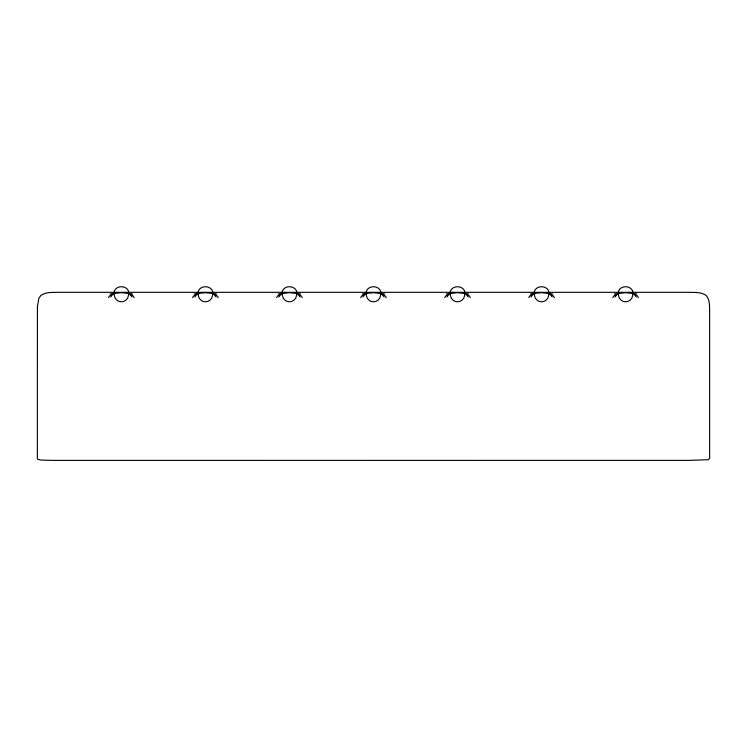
<?xml version="1.0" encoding="UTF-8"?>
<svg xmlns="http://www.w3.org/2000/svg" width="747" height="747" viewBox="0 0 747 747"><rect width="100%" height="100%" fill="white"/><g stroke="black" fill="none" stroke-linecap="round" stroke-linejoin="round"><path stroke-width="1.12" d="M128.951 293.767L127.634 298.221L125.552 300.462A7.302 7.302 0 0 1 117.223 300.462L115.141 298.221L113.824 293.767M212.988 293.767L211.672 298.221L209.59 300.462A7.302 7.302 0 0 1 201.26 300.462L199.178 298.221L197.862 293.767M297.026 293.767L295.709 298.221L293.627 300.462A7.302 7.302 0 0 1 285.298 300.462L283.216 298.221L281.899 293.767M381.063 293.767L379.747 298.221L377.665 300.462A7.302 7.302 0 0 1 369.335 300.462L367.253 298.221L365.937 293.767M465.101 293.767L463.784 298.221L461.702 300.462A7.302 7.302 0 0 1 453.373 300.462L451.291 298.221L449.974 293.767M549.138 293.767L547.822 298.221L545.74 300.462A7.302 7.302 0 0 1 537.41 300.462L535.328 298.221L534.012 293.767M633.176 293.767L631.859 298.221L629.777 300.462A7.302 7.302 0 0 1 621.448 300.462L619.366 298.221L618.049 293.767M113.955 292.329C115.346 284.878 127.429 284.878 128.82 292.329M197.992 292.329C199.384 284.878 211.466 284.878 212.858 292.329M282.03 292.329C283.421 284.878 295.504 284.878 296.895 292.329M366.067 292.329C367.459 284.878 379.541 284.878 380.933 292.329M450.105 292.329C451.496 284.878 463.579 284.878 464.97 292.329M534.142 292.329C535.534 284.878 547.616 284.878 549.008 292.329M618.18 292.329C619.571 284.878 631.654 284.878 633.045 292.329M108.548 297.567L109.977 295.579L115.169 293.31M192.586 297.567L194.015 295.579L199.206 293.31M276.623 297.567L278.052 295.579L283.244 293.31M360.661 297.567L362.09 295.579L367.281 293.31M444.698 297.567L446.127 295.579L451.319 293.31M528.736 297.567L530.165 295.579L535.356 293.31M612.773 297.567L614.202 295.579L619.394 293.31M110.724 297.007L112.087 295.298M194.762 297.007L196.125 295.298M278.799 297.007L280.162 295.298M362.837 297.007L364.2 295.298M446.874 297.007L448.237 295.298M530.912 297.007L532.275 295.298M614.949 297.007L616.312 295.298M110.229 293.926L121.388 292.693L132.546 293.926M194.267 293.926L205.425 292.693L216.583 293.926M278.304 293.926L289.462 292.693L300.621 293.926M362.342 293.926L373.5 292.693L384.658 293.926M446.379 293.926L457.537 292.693L468.696 293.926M530.417 293.926L541.575 292.693L552.733 293.926M614.454 293.926L625.612 292.693L636.771 293.926M631.831 293.31L637.023 295.579L638.452 297.567M547.794 293.31L552.985 295.579L554.414 297.567M463.756 293.31L468.948 295.579L470.377 297.567M379.719 293.31L384.91 295.579L386.339 297.567M295.681 293.31L300.873 295.579L302.302 297.567M211.644 293.31L216.835 295.579L218.264 297.567M127.606 293.31L132.798 295.579L134.227 297.567M634.913 295.298L636.276 297.007M550.875 295.298L552.238 297.007M466.838 295.298L468.201 297.007M382.8 295.298L384.163 297.007M298.763 295.298L300.126 297.007M214.725 295.298L216.088 297.007M130.688 295.298L132.051 297.007M37.406 306.849L37.35 458.294L37.789 459.302L40.852 460.049L53.158 460.385L688.641 460.395L708.175 459.722L709.65 458.294L709.65 311.929C709.473 306.363 710.145 299.939 706.148 295.476C701.078 291.872 694.533 292.497 688.641 292.32L58.359 292.32C52.467 292.497 45.922 291.872 40.852 295.476L38.825 298.389L37.406 306.849"/></g></svg>
